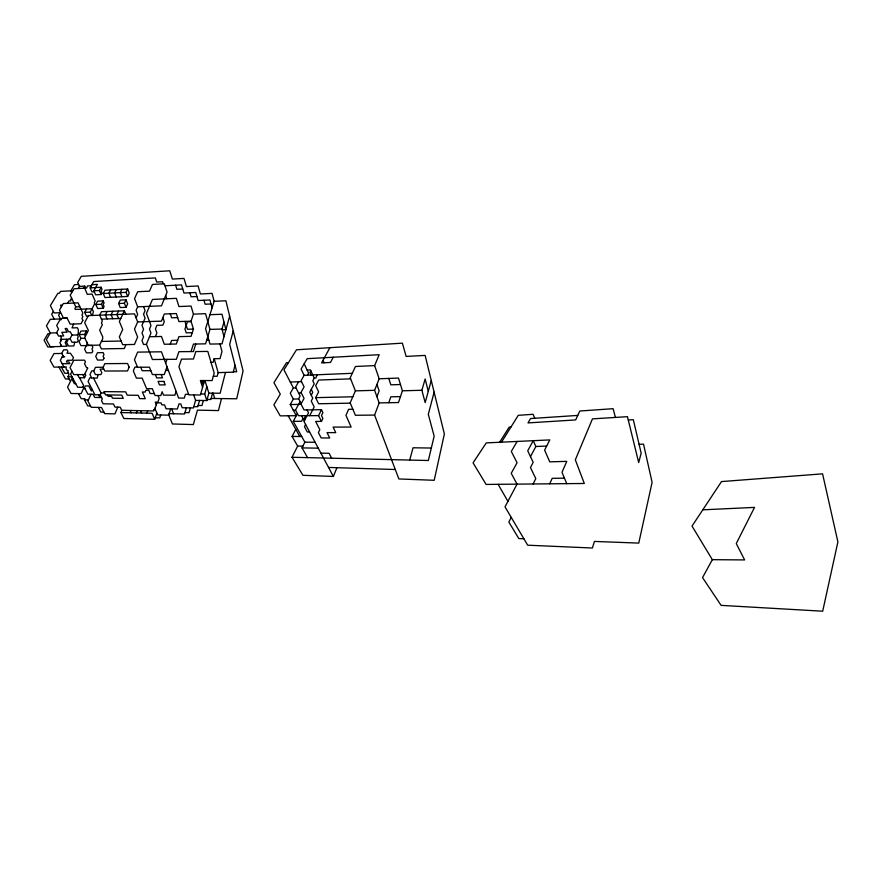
<?xml version="1.0" encoding="UTF-8"?>
<svg xmlns="http://www.w3.org/2000/svg" width="882" height="882" viewBox="0 0 882 882"><rect width="100%" height="100%" fill="white"/><g stroke="black" fill="none" stroke-linecap="round" stroke-linejoin="round"><path stroke-width="1.32" d="M234.987 365.148L233.267 372.171L218.174 372.623L214.172 358.687L220.037 358.632L221.988 351.455L219.938 343.903M221.481 398.576L218.449 410.582L197.436 410.152L193.323 424.573L172.409 423.966L168.749 414.816M225.428 372.612L220.125 393.24L208.869 393.118L204.922 380.55M233.223 330.783L229.673 344.344L236.685 371.763L233.366 371.774M434.12 392.159L428.31 414.32L434.165 436.171L428.343 460.514L292.019 457.262L297.653 446.083L292.085 436.436L295.801 429.358M212.573 393.152L210.875 399.502L207.127 399.447M218.174 372.623L217.192 376.261L213.301 376.261M229.64 316.131L221.999 343.87L209.971 344.079L205.561 328.754L214.139 301.291L212.066 293.397L200.357 293.96L198.108 285.944L186.433 286.562L183.996 278.414L172.365 279.076L169.752 270.796L81.265 276.342L77.671 282.472L79.457 286.396L78.233 288.524M193.731 394.927L195.595 400.384L206.818 400.56L208.869 393.118M431.265 380.473L425.168 402.589L421.872 390.274L425.146 378.984L428.288 391.266M409.689 460.073L413.063 447.78L431.331 448.045M206.818 400.56L204.723 394.034L206.818 386.592M203.356 400.505L201.945 405.544L198.119 405.477M223.984 336.67L221.988 329.052L223.973 322.051M214.172 358.687L213.146 362.326L211.03 362.348M199.553 400.45L197.755 406.723L193.764 406.646M204.536 380.55L200.379 395.004L188.792 394.86L178.936 366.747L181.494 359.15L193.467 358.996L195.815 351.576L207.799 351.411L214.183 373.064L212.11 380.572L200.379 380.539L202.573 387.363M195.595 400.384L193.379 407.947L182.188 407.738L180.777 403.912L178.991 403.89L177.37 409.016L166.092 408.785L164.526 404.893L161.825 404.838L161.042 402.92L156.974 402.853L154.967 408.564L157.624 414.893L168.638 415.157L170.7 408.873M201.482 383.968L202.474 380.539M190.435 407.892L189.013 412.666L184.955 412.578M186.4 407.815L184.514 414.011L169.135 413.658M149.466 336.748L161.472 336.461L164.284 344.256L176.323 344.024L178.947 336.626L191.03 336.351L193.445 329.085L191.03 321.191L193.445 314.124L205.561 313.694L209.971 329.383L205.572 343.837L193.456 344.057L191.03 351.51M176.124 391.387L174.868 395.224L163.479 395.092L162.156 391.729L160.8 395.588L155.111 395.511L152.31 388.697L146.599 388.653L142.178 378.146L136.423 378.135L133.325 370.947L134.891 367.121L137.537 367.11M379.161 402.898L374.607 390.318L379.172 378.775L398.499 378.069L402.413 390.803L398.499 402.534L379.161 402.898L374.596 415.08L398.873 478.948L434.209 480.293L444.363 434.021L425.135 355.413L406.117 356.416L402.401 343.153L296.495 349.79L283.96 369.856L293.364 387.948L290.266 393.306L293.331 399.072L290.233 404.562L296.297 415.709L280.211 415.863L273.861 404.871L280.289 394.144L273.938 382.667L286.496 362.711L288.491 362.612M160.711 414.97L159.73 417.881L155.243 417.77M121.859 410.284L120.944 412.555L123.822 418.487L154.703 419.303L156.864 413.085M388.764 402.721L390.847 396.823L400.483 396.602M167.018 366.813L164.261 374.552L152.388 374.552L149.444 367.199L137.603 367.254L134.45 359.768L137.625 352.127L161.461 351.797L178.594 398.036L184.261 398.113L185.44 394.32L188.616 394.353M165.662 363.13L167.007 359.371M146.842 413.151L147.68 410.836M170.281 344.145L171.637 340.43L177.646 340.309M136.39 412.908L137.25 410.615M376.912 396.691L379.161 390.836L376.923 384.475M155.441 336.604L156.897 332.922L155.453 328.975L156.908 325.337L162.894 325.16L164.295 321.555L162.894 317.553M292.019 457.262L302.934 475.299L333.363 476.456L336.935 467.692M117.747 407.142L114.98 413.878L104.66 413.636L101.496 407.495L91.21 407.286L87.88 401.034L91.022 394.232M379.172 378.775L374.63 365.6L379.183 354.696L307.179 358.665L301.082 369.051L304.136 375.313L301.049 380.726L304.103 386.856L301.016 392.402L304.07 398.399L300.983 404.088L304.036 409.943L321.489 409.7L322.911 412.611L321.478 415.554L322.889 418.443L321.467 421.42L315.646 421.442L319.813 429.622L318.402 432.577L321.169 437.935L329.714 438.001L327.024 432.61L335.766 432.643L333.109 427.075L351.135 427.064L345.976 415.356L348.611 409.314L352.855 409.248M99.622 345.116L88.332 345.325L84.628 337.685L88.365 330.463L84.661 322.636L88.398 315.602L134.516 313.871L137.658 321.919L134.494 329.151L137.636 337.023L134.472 344.454L122.686 344.675L119.335 336.858L122.708 329.493L119.357 321.489L124.395 310.795L101.463 311.699L99.688 315.183L102.312 321.092L101.441 322.856L102.312 324.808L99.655 330.144L102.72 336.88L102.72 338.732L99.622 345.116L101.386 348.886L124.329 348.511L125.894 344.619M374.63 365.6L355.446 366.493L350.198 377.838L355.413 390.858L350.165 402.853L355.38 415.268L374.596 415.08M136.093 317.917L137.669 314.378L136.104 310.332L137.68 306.826L134.538 298.59L137.691 291.755L149.51 291.148L152.465 284.445L164.317 283.784L167.062 292.118L161.483 305.833L137.68 306.826M155.199 407.881L153.512 410.968L121.694 410.284L120.206 407.197L114.991 407.098L113.469 403.978L103.106 403.802L101.507 400.671L102.279 398.907L100.228 394.849L101.055 392.986L93.547 378.069M549.707 483.821L552.187 478.342L564.447 478.165M103.392 368.048L102.885 369.15L100.107 369.161L101.827 372.7L100.956 374.585L95.443 374.585L93.69 371.057L95.454 367.32L103.161 367.276M92.169 389.414L91.397 391.035L88.751 385.93L85.356 385.908L84.485 387.727L87.891 394.188L93.062 394.254L94.716 397.44L101.584 397.539M90.515 405.974L87.726 405.918L84.44 399.833L84.948 398.752L81.21 398.697L78.421 393.593M126.027 307.322L127.636 303.893L126.038 299.836L120.272 300.101L118.607 303.518L120.261 307.564L126.027 307.322L124.406 303.254L126.038 299.836M85.168 389.039L82.941 386.966M83.636 388.289L81.1 393.626L71.078 393.504L67.561 387.187L72.423 377.54M127.647 296.451L129.246 293.111L127.658 289.009L104.98 290.211L103.249 293.508L104.958 297.554L127.647 296.451L126.049 292.35L127.658 289.009M118.596 311.026L116.909 314.532L118.585 318.534M77.55 374.596L79.215 377.761L84.507 377.761L85.841 375.026L84.694 374.233M112.841 311.247L111.132 314.753L112.83 318.733M321.467 421.42L318.578 415.609L321.489 409.7M533.125 483.986L535.793 478.584L530.457 467.581L533.18 462.322L527.723 450.779L533.235 440.68L535.859 446.501L530.49 456.622M121.936 289.318L120.283 292.637L121.914 296.727M307.564 457.637L302.019 447.902L304.852 442.158L293.265 421.331L297.41 413.636M73.283 379.128L72.622 380.451L74.364 383.67L75.731 383.681M107.13 311.478L105.388 314.962L107.119 318.942M116.237 289.616L114.572 292.934L116.226 297.002M511.218 517.359L508.848 522.067L518.814 538.56L523.875 538.748M72.004 371.333L70.582 374.122L77.671 387.264L82.776 387.308L83.636 385.511L79.545 377.761M305.602 424.485L304.466 426.712L307.322 432.015L309.626 432.015M103.216 308.27L104.087 306.572L103.227 304.577L104.087 302.89L103.227 300.894L97.626 301.148L95.84 304.522L97.615 308.513L103.216 308.27L101.474 304.279L103.227 300.894M86.546 341.665L87.34 343.737L84.595 349.173L86.414 352.855L91.949 352.778L92.842 350.959L91.96 349.107L92.853 347.288L91.96 345.435L80.946 345.645L79.093 341.918L80.957 338.346L79.104 334.587L80.979 331.059L86.469 330.904L87.263 332.58M70.494 381.377L67.925 376.669L69.028 374.508L67.771 371.851L68.333 370.771L66.889 370.22L66.007 368.588L66.26 366.934L53.945 367.132L50.175 360.418L53.989 353.572L61.817 353.462M110.592 289.913L108.883 293.221L110.581 297.278M350.286 403.151L318.611 403.758L315.657 397.661L318.634 391.906L315.679 385.666L318.667 380.054L350.606 378.852M305.723 415.676L304.257 418.498L304.907 419.744M85.433 336.119L84.628 334.443L86.469 330.904M303.022 418.443L301.545 421.287L293.265 421.331M92.356 315.458L93.382 311.688L92.048 308.744L75.29 309.439L74.86 308.535L75.786 306.892L70.218 295.194L73.989 288.756L84.738 288.171L87.274 294.323L92.081 294.081L95.168 301.06L94.286 302.713L94.727 303.706L90.24 312.151L91.761 315.48M333.242 357.221L330.496 362.447L321.599 362.899L329.901 347.695M91.937 284.688L97.384 284.368L93.867 290.806L95.62 294.808L101.132 294.533L101.992 292.901L101.132 290.895L102.003 289.274L101.143 287.267L90.173 287.874L91.926 291.854L94.275 291.733M311.258 395.191L312.746 392.38L311.269 389.348M60.461 318.942L56.669 325.502L58.554 329.129L56.646 332.47L58.532 336.064L63.68 335.943L61.817 332.338L67.021 332.194L65.158 328.534L66.867 328.479L68.542 331.786L70.295 331.731L71.993 335.094L70.086 338.6L71.971 342.293L77.362 342.183L78.289 340.419L77.373 338.567L78.3 336.814L77.384 334.962L78.311 333.22L78.322 329.614L77.396 327.74L72.015 327.906L73.658 324.014M101.132 294.533L99.401 290.509L101.143 287.267M62.92 355.523L60.34 360.319L64.011 367.077M88.068 316.219L86.502 316.285L84.683 312.371L86.524 308.976M317.167 374.773L315.932 377.992L314.246 378.058L312.779 380.759L314.235 383.824L309.769 392.148L312.735 398.19L311.247 401.034L314.179 406.933L309.703 415.698L318.578 415.609M300.101 401.63L295.492 410.064L298.546 415.742L309.736 415.631M712.347 559.673L702.535 577.6L721.101 605.361L822.697 611.204L837.9 541.901L822.575 473.843L721.498 481.583L692.028 526.091L712.347 559.673L744.629 559.927L736.272 543.566L754.529 507.393L702.8 509.829M61.134 345.138L60.373 346.516L50.23 346.703L46.382 339.691L50.274 332.999L56.823 332.823M90.173 287.874L93.69 281.534L155.342 277.907L156.753 282.053L162.564 281.722L163.269 283.85M79.523 305.977L79.468 306.738L75.786 306.892M310.861 370.837L309.946 372.48L311.148 375.026M54.1 346.637L47.86 347.056L44.1 340.243L47.904 333.738L49.877 333.683M60.494 336.02L61.332 337.938L60.395 339.614L61.001 340.761M307.443 375.181L308.601 373.119L304.169 363.792M83.525 288.238L84.738 286.11L79.457 286.396M298.656 381.752L295.558 387.132L300.123 395.996L298.601 398.741L301.192 403.713M71.607 298.138L70.505 300.045L70.88 300.839L68.961 300.927L67.561 303.331M60.461 312.085L58.598 315.271L60.957 319.901L61.861 318.336L67.065 318.148M517.15 441.441L511.306 451.419L517.084 462.774L511.229 473.292L517.017 484.141L505.011 506.863L527.69 545.197L592.395 548.009L594.435 541.427L638.766 543.103L652.107 482.311L643.518 444.142L639.086 444.319M53.35 311.434L51.674 314.224L54.232 319.163M501.494 442.18L518.274 415.323L533.059 414.297L534.768 418.277M499.653 442.268L509.146 427.164L510.943 427.064M577.754 415.422L530.556 418.553L527.998 422.919L575.681 419.92L579.794 411.023L613.1 408.686L615.449 417.429M628.282 420.008L633.32 419.711L641.159 453.15L638.689 462.576L627.466 416.668L592.461 418.873L575.329 459.831L584.314 483.479L486.103 484.438L473.061 462.852L486.269 442.896L549.784 439.909L544.624 450.129L549.74 461.848L566.784 461.363L561.988 472.311L566.751 483.656M78.586 284.478L74.43 284.721L70.814 290.84L71.685 292.681M91.353 285.735L87.395 285.955L86.723 287.995L85.609 288.061L84.738 286.11M72.831 290.729L60.549 291.391L59.414 293.243L57.87 293.331L50.362 305.624L54.122 312.934L60.108 312.691M164.978 285.779L181.516 284.886L183.996 293.056L195.804 292.482L198.108 300.519L209.949 299.99L212.077 307.906M93.867 290.806L99.401 290.509M182.761 288.998L176.885 289.296L175.606 285.206M103.249 293.508L126.049 292.35M196.962 296.517L191.074 296.793L189.884 292.769M62.424 305.073L60.505 305.161L61.365 306.881M307.145 370.043L310.42 369.9L314.246 378.058M95.84 304.522L101.474 304.279M118.607 303.518L124.406 303.254M214.139 301.291L225.891 300.784L243.068 371.002L236.718 398.785L211.151 398.443M211.019 303.97L205.109 304.224L204.007 300.255M304.136 375.313L352.293 373.307M535.859 446.501L546.686 446.049M84.683 312.371L90.24 312.151M61.531 318.898L50.318 319.306L46.426 325.833L50.274 332.999M290.299 382.06L301.512 381.641M209.96 314.676L221.977 314.257L225.913 329.659L222.165 329.758M101.441 319.141L120.79 318.457M177.657 317.597L171.648 317.796L170.292 313.783M137.658 321.919L161.483 321.147L164.306 314.003L176.334 313.551L178.947 321.577L191.03 321.191M191.174 321.676L187.458 321.798L184.966 328.942L186.223 332.845L192.243 332.69M293.364 387.948L295.933 387.871M400.483 384.519L390.847 384.828L388.764 378.422M355.413 390.858L374.607 390.318M298.612 393.074L301.324 392.997M193.445 329.085L187.458 329.251L184.966 321.39M209.971 329.383L221.988 329.052M402.413 390.803L421.872 390.274M79.104 334.587L84.628 334.443M71.993 335.094L77.384 334.962M80.957 338.346L84.904 338.258M70.229 338.875L68.52 338.909L66.613 342.403L68.498 346.042L73.834 345.942L74.683 342.238M315.657 397.661L352.822 396.779M293.331 399.072L298.711 398.951M101.397 341.444L121.121 341.025M206.631 340.364L208.891 340.32M146.5 344.41L143.523 344.465L141.991 340.584L143.534 336.88L142.002 332.955L143.546 329.306L142.013 325.337L145.067 318.17L143.557 314.157L145.078 310.64L143.568 306.583M290.233 404.562L301.126 404.353M293.298 410.196L295.547 410.163M62.203 356.857L64.75 356.824M62.181 363.715L69.854 363.66L68.95 361.962L66.382 361.984L67.264 360.286L72.181 360.242L73.504 357.695L70.373 353.219L66.955 353.263L67.892 351.51L66.999 349.801L63.636 349.856L61.751 353.34L63.614 356.824M165.728 370.462L168.374 370.451M93.779 370.859L91.739 370.87L89.964 374.585L91.728 378.058L97.174 378.069L98.145 374.585M150.844 370.694L142.189 370.727L140.745 367.243M68.531 373.262L64.783 373.262L61.398 367.088M67.925 376.669L72.092 376.934M91.574 377.772L89.843 377.772L88.079 381.476L94.936 394.783L100.228 394.849M69.193 378.995L65.5 378.984L58.94 367.099M201.581 383.604L203.654 383.615L202.673 380.539M292.085 436.436L301.71 436.502M101.055 392.986L104.616 393.019M154.306 393.57L150.16 393.526L148.749 390.142L145.839 390.351L145.199 392.038L142.388 392.016L145.265 398.708L139.709 398.62L138.254 395.312L127.206 395.169L125.674 391.84L103.911 391.619L105.553 394.916L121.738 395.103L123.282 398.388L112.499 398.234L111.573 396.338L107.979 396.294L107.306 394.938M200.666 393.989L204.723 394.034M304.852 442.158L315.106 442.279M84.44 399.833L88.398 399.899M297.653 446.083L302.89 446.16M302.019 447.902L318.248 448.166M320.905 453.15L329.107 453.304L331.632 458.21M153.997 409.59L155.408 409.623M103.911 412.17L100.813 412.092L98.376 407.429M120.944 412.555L152.123 413.272L154.703 419.303M328.534 467.438L395.279 469.511M498.11 484.328L507.922 501.34M288.193 415.786L299.803 436.491M333.363 476.456L304.003 421.497L308.502 412.798L307.002 409.898M301.567 415.72L304.323 420.879M82.864 374.585L84.507 377.761M98.53 394.827L99.898 397.506M65.907 317.63L66.183 318.182M130.117 410.461L131.209 412.787M140.547 410.681L141.594 413.03M323.021 360.286L324.113 362.778M156.312 404.739L155.221 402.126L157.845 402.17L159.19 398.333L158.054 395.555M124.395 310.795L125.773 314.201M155.364 374.552L156.676 377.871L162.497 377.882L161.219 374.552M171.681 408.895L173.578 413.768M165.695 295.481L166.786 298.778M195.76 344.013L193.456 351.543L178.947 351.686L176.323 359.283L152.399 359.514L146.434 344.223L150.954 333.076L149.477 329.14L150.965 325.513L146.467 313.419L152.454 299.439L176.345 298.337L178.958 306.55L191.03 306.054L193.445 314.124M213.102 393.163L214.745 398.488M129.136 367.155L127.537 370.958L104.815 371.024L103.095 367.43L104.826 363.671L127.548 363.494L129.136 367.155M103.977 358.158L103.106 360.021L97.494 360.077L95.73 356.405L97.516 352.701L103.128 352.624L103.988 354.476L103.117 356.317L103.977 358.158M87.671 368.125L84.518 374.585L73.746 374.596L70.009 367.596L73.79 360.264L84.562 360.165L85.455 361.94L84.551 363.77L86.337 367.298L87.671 368.125M82.842 320.331L81.001 323.771L70.13 324.124L66.878 317.597L63.295 317.729L59.458 310.1L63.339 303.529L78.057 302.857L82.864 313.088L81.938 314.786L82.853 316.715L81.927 318.413L82.842 320.331M66.999 339.206L65.114 342.657L66.977 346.24L61.773 346.328L59.888 342.767L61.795 339.327L66.999 339.206M163.865 381.421L158.076 381.399L159.444 384.883L165.21 384.916L163.865 381.421"/></g></svg>
